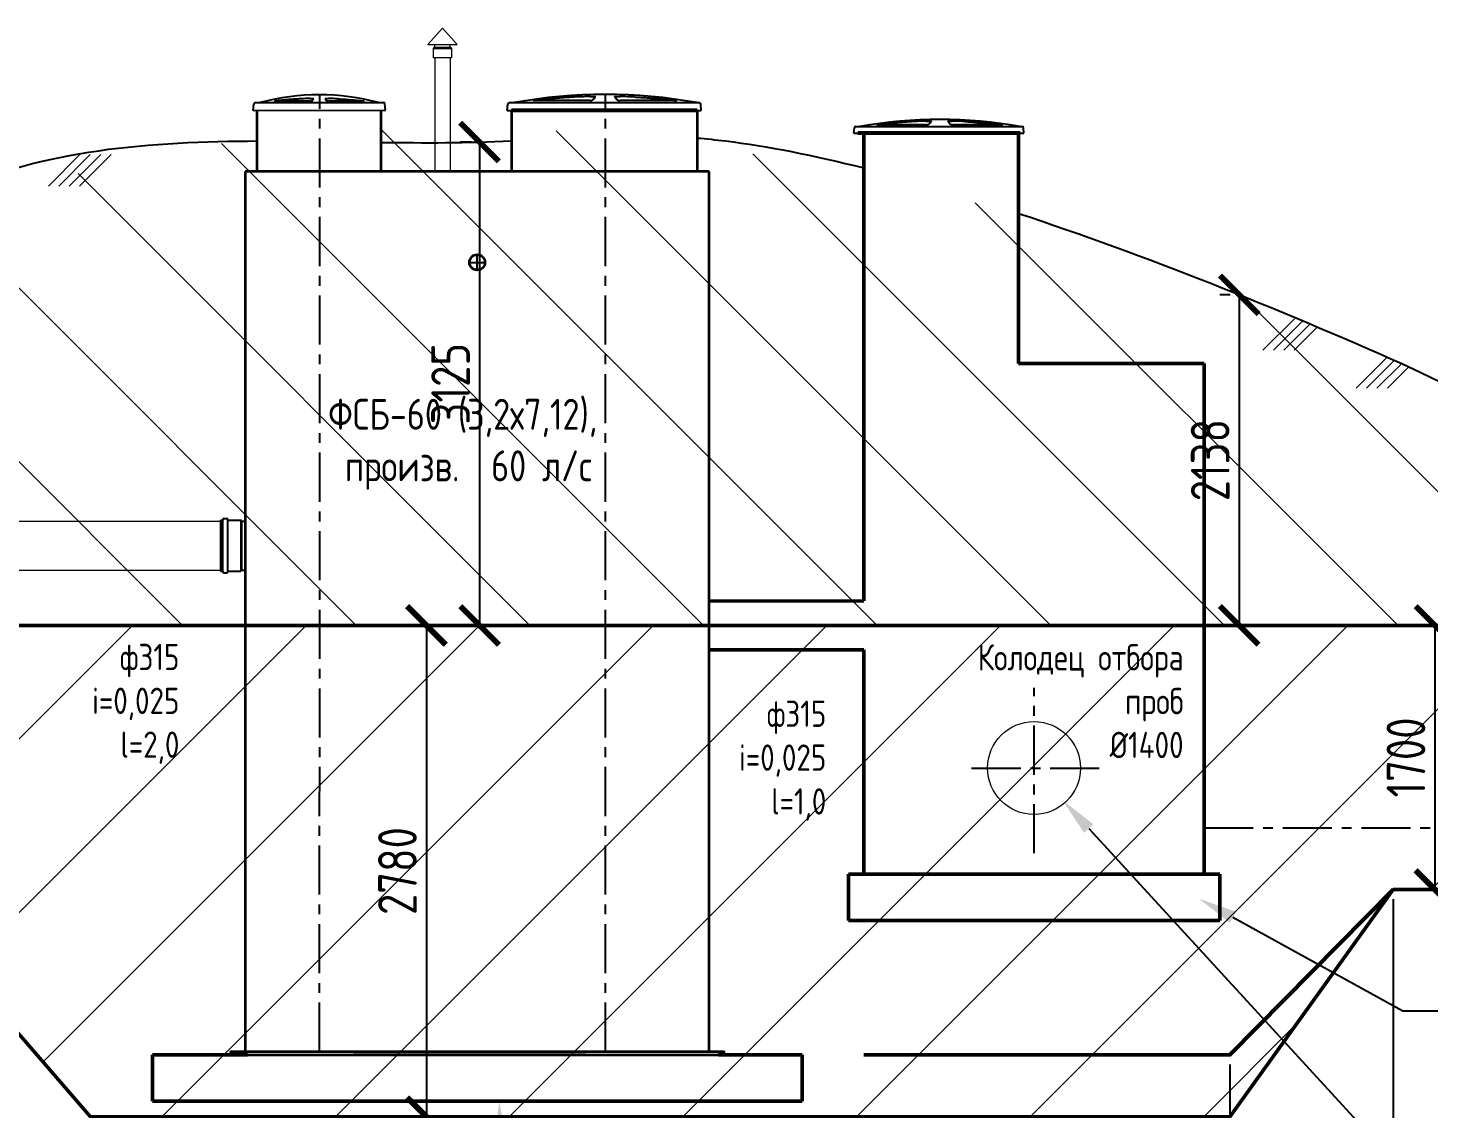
# Model space of a CAD drawing. Header units: millimetres. Extents: x 20530103 to 31271019, y 32092698 to 33532929.
# Drawn here: x 26168478 to 26177534, y 33021923 to 33028912 of the extents above; entities that cross this region are included whole.
import ezdxf
from ezdxf import colors
from ezdxf.entities.mleader import LeaderData, LeaderLine
from ezdxf.math import Vec2, Vec3

# ---------------------------------------------------------------- set-up
doc = ezdxf.new("R2010")
doc.units = ezdxf.units.MM
doc.linetypes.add('осевая', pattern=[50.8, 31.75, -6.35, 6.35, -6.35])
for name, color, linetype in [('Mitat', 1, 'Continuous'), ('Выноски', 7, 'Continuous'), ('Системный слой', 7, 'Continuous')]:
    doc.layers.add(name, color=color, linetype=linetype)
doc.layers.add('Труба профиль', color=7, linetype='Continuous', lineweight=50)
doc.styles.add('GOST 2.304', font='GOST.TTF')
doc.styles.get("Standard").update_dxf_attribs({"font": 'arial.ttf'})
doc.dimstyles.new('ISO-25', dxfattribs={"dimtxt": 2.5, "dimasz": 2.5, "dimexe": 1.25, "dimexo": 0.625, "dimtad": 1, "dimtxsty": 'Standard', "dimcen": 2.5, "dimadec": 0, "dimazin": 0, "dimtfac": 1, "dimtmove": 0, "dimatfit": 3, "dimfxl": 1, "dimarcsym": 0})

# ---------------------------------------------------------------- blocks, each defined once
blk = doc.blocks.new('_ArchTick')
at = {"color": 0, "linetype": 'ByBlock', "const_width": 0.15}
blk.add_lwpolyline([(-0.5, -0.5), (0.5, 0.5)], dxfattribs=at)
blk = doc.blocks.new('*D212')
at = {"color": 0, "lineweight": -2, "transparency": 16777216}
for p, q in [((26170990.8, 33025049.5), (26170928.3, 33025049.5)), ((26171053.3, 33025049.5), (26171053.3, 33021873)), ((26170990.8, 33021873), (26170928.3, 33021873))]:
    blk.add_line(p, q, dxfattribs=at)
at = {"color": 0, "lineweight": -2, "transparency": 16777216, "xscale": 250, "yscale": 250, "zscale": 250}
for p, rotation in [((26171053.3, 33025049.5), 90), ((26171053.3, 33021873), 270)]:
    blk.add_blockref('_ArchTick', p, dxfattribs=dict(at, rotation=rotation))
at = {"color": 0, "transparency": 16777216, "insert": (26170865.8, 33023461.3), "char_height": 250, "attachment_point": 5, "rotation": 90, "style": 'GOST 2.304'}
blk.add_mtext('2780', dxfattribs=at)
blk = doc.blocks.new('*D213')
at = {"color": 0, "lineweight": -2, "transparency": 16777216}
for p, q in [((26177510.2, 33025049.5), (26177447.7, 33025049.5)), ((26177572.7, 33025049.5), (26177572.7, 33023341.6)), ((26177510.2, 33023341.6), (26177447.7, 33023341.6))]:
    blk.add_line(p, q, dxfattribs=at)
at = {"color": 0, "lineweight": -2, "transparency": 16777216, "xscale": 250, "yscale": 250, "zscale": 250}
for p, rotation in [((26177572.7, 33025049.5), 90), ((26177572.7, 33023341.6), 270)]:
    blk.add_blockref('_ArchTick', p, dxfattribs=dict(at, rotation=rotation))
at = {"color": 0, "transparency": 16777216, "insert": (26177385.2, 33024195.6), "char_height": 250, "attachment_point": 5, "rotation": 90, "style": 'GOST 2.304'}
blk.add_mtext('1700', dxfattribs=at)
blk = doc.blocks.new('*D217')
at = {"color": 0, "lineweight": -2, "transparency": 16777216}
for p, q in [((26168331.8, 33022445), (26168331.8, 33018363)), ((26168881.8, 33021810.5), (26168881.8, 33018363)), ((26168331.8, 33018488), (26168881.8, 33018488))]:
    blk.add_line(p, q, dxfattribs=at)
at = {"color": 0, "lineweight": -2, "transparency": 16777216, "xscale": 250, "yscale": 250, "zscale": 250, "rotation": 180}
blk.add_blockref('_ArchTick', (26168331.8, 33018488), dxfattribs=at)
at = {"color": 0, "lineweight": -2, "transparency": 16777216, "xscale": 250, "yscale": 250, "zscale": 250}
blk.add_blockref('_ArchTick', (26168881.8, 33018488), dxfattribs=at)
at = {"color": 0, "transparency": 16777216, "insert": (26168606.8, 33018675.5), "char_height": 250, "attachment_point": 5, "style": 'GOST 2.304'}
blk.add_mtext('550', dxfattribs=at)
blk = doc.blocks.new('*D219')
at = {"color": 0, "lineweight": -2, "transparency": 16777216}
for p, q in [((26177302.7, 33023279.1), (26177302.7, 33018762.2)), ((26176247.2, 33022210.5), (26176247.2, 33018762.2)), ((26176247.2, 33018887.2), (26177302.7, 33018887.2))]:
    blk.add_line(p, q, dxfattribs=at)
at = {"color": 0, "lineweight": -2, "transparency": 16777216, "xscale": 250, "yscale": 250, "zscale": 250, "rotation": 180}
blk.add_blockref('_ArchTick', (26176247.2, 33018887.2), dxfattribs=at)
at = {"color": 0, "lineweight": -2, "transparency": 16777216, "xscale": 250, "yscale": 250, "zscale": 250}
blk.add_blockref('_ArchTick', (26177302.7, 33018887.2), dxfattribs=at)
at = {"color": 0, "transparency": 16777216, "insert": (26176775, 33019074.7), "char_height": 250, "attachment_point": 5, "style": 'GOST 2.304'}
blk.add_mtext('1056', dxfattribs=at)
blk = doc.blocks.new('*D244')
at = {"color": 0, "lineweight": -2, "transparency": 16777216}
for p, q in [((26171344.8, 33028174.6), (26171271.7, 33028174.6)), ((26171396.7, 33028174.6), (26171396.7, 33025049.5)), ((26171344.8, 33025049.5), (26171271.7, 33025049.5))]:
    blk.add_line(p, q, dxfattribs=at)
at = {"color": 0, "lineweight": -2, "transparency": 16777216, "xscale": 250, "yscale": 250, "zscale": 250}
for p, rotation in [((26171396.7, 33028174.6), 90), ((26171396.7, 33025049.5), 270)]:
    blk.add_blockref('_ArchTick', p, dxfattribs=dict(at, rotation=rotation))
at = {"color": 0, "transparency": 16777216, "insert": (26171209.2, 33026612.1), "char_height": 250, "attachment_point": 5, "rotation": 90, "style": 'GOST 2.304'}
blk.add_mtext('3125', dxfattribs=at)
blk = doc.blocks.new('*D245')
at = {"color": 0, "lineweight": -2, "transparency": 16777216}
for p, q in [((26176247.8, 33027187.1), (26176182.4, 33027187.1)), ((26176307.4, 33027187.1), (26176307.4, 33025049.5)), ((26176247.8, 33025049.5), (26176182.4, 33025049.5))]:
    blk.add_line(p, q, dxfattribs=at)
at = {"color": 0, "lineweight": -2, "transparency": 16777216, "xscale": 250, "yscale": 250, "zscale": 250}
for p, rotation in [((26176307.4, 33027187.1), 90), ((26176307.4, 33025049.5), 270)]:
    blk.add_blockref('_ArchTick', p, dxfattribs=dict(at, rotation=rotation))
at = {"color": 0, "transparency": 16777216, "insert": (26176119.9, 33026118.3), "char_height": 250, "attachment_point": 5, "rotation": 90, "style": 'GOST 2.304'}
blk.add_mtext('2138', dxfattribs=at)

msp = doc.modelspace()

# ---------------------------------------------------------------- hatches: boundary and pattern name
at = {"layer": 'Труба профиль', "lineweight": 9}
h = msp.add_hatch(dxfattribs=at)
h.set_pattern_fill('ANSI31', color=1, scale=250, angle=90)
h.set_pattern_definition([(135, (-60535.3, 21290.74), (-561.266008, -561.266008), [])])
edge = h.paths.add_edge_path()
edge.add_spline(control_points=[(26179752.5572, 33025307.9954), (26179752.5572, 33025307.9954), (26176345.244, 33027689.7545), (26170055.9833, 33028716.4982), (26167418.0139, 33027515.2035), (26167155.3326, 33027324.1403)], knot_values=[0, 0, 0, 0, 1010.236813984, 2020.473627967, 2984.688206104, 2984.688206104, 2984.688206104, 2984.688206104], degree=3, periodic=0)
edge.add_line((26167142.3967, 33027315.2303), (26152848.2648, 33027307.1792))
edge.add_line((26152848.2648, 33027307.1792), (26145085.1973, 33026958.0895))
edge.add_line((26145085.1973, 33026958.0895), (26144298.3665, 33026746.9256))
edge.add_line((26144298.3665, 33026746.9256), (26142896.8142, 33025049.5338))
edge.add_line((26142896.8142, 33025049.5338), (26180517.7754, 33025049.5338))
edge.add_line((26180517.7754, 33025049.5338), (26180517.7754, 33025307.9954))
edge.add_line((26180517.7754, 33025307.9954), (26179752.5572, 33025307.9954))
h = msp.add_hatch(dxfattribs=at)
h.set_pattern_fill('ANSI31', color=1, scale=250)
h.set_pattern_definition([(45, (-132126.2, 5417.06), (-561.266008, 561.266008), [])])
h.paths.add_polyline_path([(26180517.7754, 33023641.3543), (26180317.7754, 33023691.3543), (26180717.7754, 33023791.3543), (26180517.7754, 33023841.3543), (26180517.7754, 33025049.5338), (26141075.2067, 33025049.5338), (26141075.2068, 33023841.3543), (26141275.2068, 33023791.3543), (26140875.2068, 33023691.3543), (26141075.2068, 33023641.3543), (26141075.2068, 33022407.4895), (26142024.0537, 33022407.4895), (26142521.7826, 33020112.6816), (26146721.7826, 33020112.6816), (26147219.5115, 33022507.4895), (26168331.7528, 33022507.4895), (26168881.7549, 33021872.9899), (26176247.1956, 33021872.9899), (26177302.7409, 33023341.5781), (26180517.7754, 33023341.5781)])

# ---------------------------------------------------------------- linework, layer by layer
at = {"lineweight": 20}
for p, q in [((26171156.8409, 33028911.9272), (26171061.7498, 33028804.3505)), ((26171251.932, 33028804.3505), (26171156.8409, 33028911.9272)), ((26171061.7498, 33028804.3505), (26171106.8409, 33028804.3505)), ((26171061.7498, 33028804.3505), (26171251.932, 33028804.3505)), ((26171099.1409, 33028719.4519), (26171099.1409, 33028781.614)), ((26171106.8409, 33028786.0596), (26171106.8409, 33028804.3505)), ((26171206.8409, 33028786.0596), (26171206.8409, 33028804.3505)), ((26171206.8409, 33028804.3505), (26171251.932, 33028804.3505)), ((26171214.5409, 33028781.614), (26171214.5409, 33028719.4519)), ((26171214.5409, 33028719.4519), (26171099.1409, 33028719.4519)), ((26171106.8409, 33028719.4519), (26171106.7807, 33027984.2757)), ((26171206.8409, 33028719.4519), (26171206.8409, 33027984.2634)), ((26168609.0417, 33027889.8315), (26168812.5219, 33028093.3117)), ((26168676.3937, 33027889.8315), (26168879.8739, 33028093.3117)), ((26168743.7456, 33027889.8315), (26168947.2258, 33028093.3117)), ((26168811.0977, 33027889.8315), (26169014.5779, 33028093.3117)), ((26176460.6036, 33026828.3027), (26176664.0838, 33027031.7829)), ((26176527.9555, 33026828.3027), (26176718.8384, 33027019.1856)), ((26176595.3075, 33026828.3027), (26176766.2485, 33026999.2438)), ((26176662.6596, 33026828.3027), (26176813.5927, 33026979.2359)), ((26177063.0294, 33026583.0967), (26177266.5096, 33026786.5769)), ((26177130.3813, 33026583.0967), (26177310.7753, 33026763.4907)), ((26177197.7333, 33026583.0967), (26177357.377, 33026742.7404)), ((26177265.0854, 33026583.0967), (26177403.1278, 33026721.1391)), ((26168019.4988, 33025722.4895), (26169721.8841, 33025722.4895)), ((26168019.4988, 33025407.4895), (26169721.8841, 33025407.4895))]:
    msp.add_line(p, q, dxfattribs=at)
at = {"color": 7, "lineweight": 25}
for p, q in [((26171106.8409, 33028786.0596), (26171099.1409, 33028781.614)), ((26171206.8409, 33028786.0596), (26171214.5409, 33028781.614)), ((26169721.8841, 33025730.178), (26169721.8841, 33025399.778)), ((26169721.8841, 33025730.178), (26169736.8841, 33025730.178)), ((26169736.8841, 33025398.178), (26169736.8841, 33025731.778)), ((26169745.5841, 33025740.478), (26169760.8841, 33025740.478)), ((26169769.5841, 33025398.178), (26169769.5841, 33025731.778)), ((26169769.5841, 33025730.178), (26169853.8841, 33025730.178)), ((26169858.3297, 33025722.478), (26169853.8841, 33025730.178)), ((26169858.3297, 33025722.478), (26169880.8297, 33025722.478)), ((26169721.8841, 33025399.778), (26169736.8841, 33025399.778)), ((26169745.5841, 33025389.478), (26169760.8841, 33025389.478)), ((26169769.5841, 33025399.778), (26169853.8841, 33025399.778)), ((26169858.3297, 33025407.478), (26169853.8841, 33025399.778)), ((26169858.3297, 33025407.478), (26169879.95, 33025407.478))]:
    msp.add_line(p, q, dxfattribs=at)
at = {"color": 1, "linetype": 'осевая', "lineweight": 25, "ltscale": 10}
for p, q in [((26170362.5475, 33022292.9753), (26170363.7644, 33028479.8861)), ((26172210.341, 33022292.9766), (26172210.3578, 33028483.5488)), ((26171381.3624, 33027346.5494), (26171381.3624, 33027446.5494)), ((26171331.3624, 33027396.5494), (26171431.3624, 33027396.5494)), ((26172881.0198, 33025050.2056), (26175834.9383, 33025050.0749)), ((26174980.9269, 33023576.3196), (26174980.9269, 33024646.1361)), ((26174577.4597, 33024127.2414), (26175403.176, 33024127.2414)), ((26176080.9269, 33023741.5781), (26180517.7754, 33023741.5781))]:
    msp.add_line(p, q, dxfattribs=at)
at = {"lineweight": 35}
for p, q in [((26169959.8872, 33027983.5903), (26169959.8871, 33028379.4337)), ((26170760.8044, 33027984.1234), (26170760.8044, 33028379.4337)), ((26171602.6486, 33028379.5473), (26171602.6486, 33027984.2682)), ((26172802.6486, 33028379.5473), (26172802.6486, 33027984.2682)), ((26172881.2946, 33027984.1383), (26169880.5874, 33027983.5754)), ((26169880.5874, 33027983.5754), (26169881.7549, 33022292.9749)), ((26172880.7616, 33022292.9771), (26172881.2946, 33027984.1383)), ((26170580.6166, 33022292.9899), (26172080.6166, 33022292.9899))]:
    msp.add_line(p, q, dxfattribs=at)
at = {"lineweight": 53}
for p, q in [((26172802.6486, 33028379.5473), (26171602.6486, 33028379.5473)), ((26174890.8901, 33028231.3029), (26173840.8901, 33028231.3029))]:
    msp.add_line(p, q, dxfattribs=at)
at = {"lineweight": 35}
msp.add_lwpolyline([(26169785.878, 33022272.9899), (26172976.8467, 33022272.9899), (26172976.8467, 33022292.9771), (26169785.878, 33022292.9749)], close=True, dxfattribs=at)
msp.add_circle((26171381.3624, 33027396.5494), 50, dxfattribs=at)
at = {"lineweight": 20}
msp.add_circle((26174980.9269, 33024127.2414), 300, dxfattribs=at)
at = {"color": 7, "lineweight": 25}
for centre, start, end in [((26169745.5841, 33025731.778), 90, 180), ((26169760.8841, 33025731.778), 0, 90), ((26169745.5841, 33025398.178), 180, 270), ((26169760.8841, 33025398.178), 270, 0)]:
    msp.add_arc(centre, 8.7, start, end, dxfattribs=at)
at = {"color": 1}
for points, knots in [([(26167155.3326, 33027324.1403), (26167418.0139, 33027515.2035), (26168231.1336, 33028106.6322), (26169279.6942, 33028178.8667), (26169959.8871, 33028181.512), (26169959.8871, 33028181.512)], [0, 0, 0, 0, 964.214578137, 2984.688206102, 2984.688206104, 2984.688206104, 2984.688206104, 2984.688206104]), ([(26172802.6486, 33028200.7448), (26172862.1551, 33028195.8117), (26173184.9464, 33028163.0072), (26173557.2702, 33028088.746), (26173880.9269, 33028007.2461)], [5692.385616921, 5692.385616921, 5692.385616921, 5692.385616921, 5827.449738114, 6405.943943126, 6405.943943126, 6405.943943126, 6405.943943126]), ([(26177358.1477, 33026742.3964), (26178681.3977, 33026118.4038), (26179702.9914, 33025516.5132), (26179752.5572, 33025307.9954), (26179752.5572, 33025307.9954)], [8611.955252468, 8611.955252468, 8611.955252468, 8611.955252468, 10906.100436605, 10906.100436622, 10906.100436622, 10906.100436622, 10906.100436622])]:
    msp.add_open_spline(points, degree=3, knots=knots, dxfattribs=at)
for points in [[(26170760.8044, 33028172.7678), (26171039.2311, 33028169.0395), (26171317.9509, 33028168.2578), (26171602.6486, 33028181.9077)], [(26174880.9269, 33027713.2911), (26175690.2769, 33027446.3826), (26176558.1227, 33027099.4318), (26177358.1477, 33026742.3964)]]:
    msp.add_open_spline(points, degree=3, dxfattribs=at)
at = {"layer": 'Mitat', "color": 7, "lineweight": 25}
for p, q in [((26171099.1409, 33028781.614), (26171214.5409, 33028781.614)), ((26171106.8409, 33028786.0596), (26171206.8409, 33028786.0596)), ((26169853.8841, 33025730.178), (26169853.8841, 33025399.778)), ((26169858.3297, 33025722.478), (26169858.3297, 33025407.478))]:
    msp.add_line(p, q, dxfattribs=at)
at = {"layer": 'Системный слой', "color": 7, "lineweight": 25}
for p, q in [((26169933.43, 33028379.4026), (26169937.0058, 33028420.2741)), ((26169946.9678, 33028429.4026), (26170360.8044, 33028429.888)), ((26170300.3203, 33028439.2205), (26170073.245, 33028439.2205)), ((26170360.8044, 33028429.888), (26170774.6411, 33028429.888)), ((26170648.3649, 33028439.2205), (26170421.2896, 33028439.2205)), ((26170788.1789, 33028379.888), (26170784.6031, 33028420.7596)), ((26171575.2742, 33028379.5473), (26171578.85, 33028420.4189)), ((26171588.8119, 33028429.5473), (26172052.6486, 33028429.5473)), ((26172110.7219, 33028442.3167), (26171745.7795, 33028442.3167)), ((26172052.6486, 33028429.5473), (26172816.4853, 33028429.5473)), ((26172145.7997, 33028469.4351), (26172144.5509, 33028466.004)), ((26172271.3079, 33028466.004), (26172270.0591, 33028469.4351)), ((26172670.0793, 33028442.3167), (26172305.1369, 33028442.3167)), ((26172830.0231, 33028379.5473), (26172826.4473, 33028420.4189)), ((26169933.43, 33028379.4026), (26170360.8044, 33028379.888)), ((26170360.8044, 33028379.888), (26170788.1789, 33028379.4026)), ((26171575.2742, 33028379.5473), (26172052.6486, 33028379.5473)), ((26172052.6486, 33028379.5473), (26172830.0231, 33028379.5473)), ((26174316.1473, 33028309.9547), (26174315.0546, 33028306.9525)), ((26174425.967, 33028306.9525), (26174424.8743, 33028309.9547)), ((26173816.9375, 33028231.3029), (26173820.0663, 33028267.0655)), ((26173816.9375, 33028231.3029), (26174234.6401, 33028231.3029)), ((26173828.783, 33028275.0529), (26174234.6401, 33028275.0529)), ((26174285.4542, 33028286.2261), (26173966.1296, 33028286.2261)), ((26174234.6401, 33028275.0529), (26174902.9972, 33028275.0529)), ((26174234.6401, 33028231.3029), (26174914.8427, 33028231.3029)), ((26174774.892, 33028286.2261), (26174455.5673, 33028286.2261)), ((26174914.8427, 33028231.3029), (26174911.7139, 33028267.0655))]:
    msp.add_line(p, q, dxfattribs=at)
for centre, radius, start, end in [((26169946.9678, 33028419.4026), 10, 90, 174.9999999), ((26170361.3453, 33026992.1407), 1487.7474, 75.10356517, 104.89643483), ((26170300.2388, 33028461.8788), 22.6584, 270.20593513, 345.20884325), ((26170421.371, 33028461.8788), 22.6584, 194.79115675, 269.79406487), ((26170774.6411, 33028419.888), 10, 5.0000001, 90), ((26171588.8119, 33028419.5473), 10, 90, 174.9999999), ((26172210.3578, 33025167.6408), 3314.9617, 79.73536633, 100.26463367), ((26172110.7219, 33028478.3167), 36, 270, 340.00000001), ((26172305.1369, 33028478.3167), 36, 199.99999999, 270), ((26172816.4853, 33028419.5473), 10, 5.0000001, 90), ((26174372.6356, 33025420.8847), 2900.5915, 79.73536633, 100.26463367), ((26173828.783, 33028266.3029), 8.75, 90, 174.9999999), ((26174285.4542, 33028317.7261), 31.5, 270, 340.00000003), ((26174455.5673, 33028317.7261), 31.5, 199.99999997, 270), ((26174902.9972, 33028266.3029), 8.75, 5.0000001, 90)]:
    msp.add_arc(centre, radius, start, end, dxfattribs=at)
for centre, major_axis, start_param, end_param in [((26170360.8049, 33026334.0701), (-2259.0001, 0), -1.544362263, -1.518731112), ((26170360.8049, 33026334.0701), (-2259.0001, 0), -1.622861542, -1.597230391), ((26172207.9294, 33025059.0392), (-3630.5359, 0), -1.544362263, -1.518731112), ((26172207.9294, 33025059.0392), (-3630.5359, 0), -1.622861542, -1.597230391), ((26174370.5108, 33025325.8583), (-3176.7189, 0), -1.544362263, -1.518731112), ((26174370.5108, 33025325.8583), (-3176.7189, 0), -1.622861542, -1.597230391)]:
    msp.add_ellipse(centre, major_axis=major_axis, ratio=0.939692621, start_param=start_param, end_param=end_param, dxfattribs=at)
for points, knots in [([(26170243.2427, 33028453.9593), (26170234.4189, 33028453.5272), (26170219.0102, 33028452.6871), (26170201.4189, 33028451.556), (26170186.1985, 33028450.4923), (26170173.4171, 33028449.5282), (26170160.8413, 33028448.4934), (26170152.7769, 33028447.7975), (26170146.9674, 33028447.2812), (26170141.2915, 33028446.7623), (26170135.7943, 33028446.2461), (26170130.4793, 33028445.734), (26170125.4397, 33028445.2366), (26170120.6338, 33028444.7513), (26170116.1131, 33028444.2851), (26170111.8355, 33028443.8349), (26170107.8519, 33028443.4077), (26170104.0698, 33028442.9949), (26170100.5152, 33028442.6002), (26170097.1678, 33028442.2224), (26170094.1238, 33028441.8735), (26170091.3332, 33028441.5489), (26170088.8453, 33028441.2554), (26170086.612, 33028440.9885), (26170084.6822, 33028440.7549), (26170082.9601, 33028440.5439), (26170081.4487, 33028440.3565), (26170080.1082, 33028440.1883), (26170078.9923, 33028440.0466), (26170078.0509, 33028439.9256), (26170077.2901, 33028439.8267), (26170076.6624, 33028439.7441), (26170076.1728, 33028439.6789), (26170075.7653, 33028439.6241), (26170075.422, 33028439.5775), (26170075.118, 33028439.5357), (26170074.8621, 33028439.5001), (26170074.6425, 33028439.4692), (26170074.4593, 33028439.443), (26170074.2524, 33028439.4132), (26170074.0693, 33028439.3862), (26170073.9049, 33028439.3615), (26170073.7818, 33028439.3425), (26170073.6825, 33028439.3269), (26170073.6014, 33028439.3138), (26170073.5365, 33028439.3032), (26170073.4693, 33028439.2918), (26170073.4033, 33028439.2802), (26170073.3468, 33028439.2697), (26170073.2942, 33028439.2594), (26170073.2429, 33028439.2483), (26170073.2003, 33028439.2371), (26170073.1809, 33028439.2277), (26170073.1936, 33028439.2218), (26170073.2243, 33028439.2205), (26170073.245, 33028439.2205)], [0, 0, 0, 0, 8.490569597, 14.815700933, 16.914484719, 23.134057695, 27.122201016, 29.041995694, 30.919925401, 32.735662746, 34.531341505, 36.241434265, 37.886113514, 39.420046362, 40.908475093, 42.281405694, 43.58375298, 44.790497889, 45.971300354, 47.05587036, 48.069933331, 48.966850054, 49.818162945, 50.550026806, 51.208870038, 51.768774944, 52.302287244, 52.756970142, 53.158516064, 53.47745784, 53.766929302, 53.991593484, 54.179653715, 54.326331165, 54.466501519, 54.587812603, 54.697136199, 54.788021687, 54.87259205, 54.942983918, 55.075867317, 55.141920754, 55.20350917, 55.281904279, 55.320079333, 55.359591368, 55.413309431, 55.466159177, 55.517729041, 55.566129921, 55.630229632, 55.714907934, 55.808301331, 55.904815891, 56, 56, 56, 56]), ([(26170301.0973, 33028456.0942), (26170302.2263, 33028456.1223), (26170303.7391, 33028456.1571), (26170305.7965, 33028456.199), (26170306.9113, 33028456.2199), (26170308.1926, 33028456.2421), (26170309.0897, 33028456.2562), (26170310.1372, 33028456.2712), (26170310.983, 33028456.2822), (26170311.9597, 33028456.2934), (26170313.0431, 33028456.3038), (26170314.0629, 33028456.3113), (26170315.0121, 33028456.3158), (26170315.7631, 33028456.3178), (26170316.4521, 33028456.318), (26170317.1796, 33028456.3164), (26170317.8644, 33028456.3128), (26170318.4529, 33028456.3074), (26170318.9909, 33028456.3007), (26170319.5343, 33028456.2917), (26170320.1508, 33028456.2775), (26170320.6499, 33028456.2613), (26170321.0306, 33028456.2447), (26170321.2939, 33028456.2304), (26170321.5433, 33028456.2137), (26170321.7941, 33028456.1915), (26170322.0768, 33028456.1529), (26170322.1553, 33028456.1185), (26170322.1464, 33028456.0942)], [0, 0, 0, 0, 2.951327276, 3.942480367, 5.436172827, 5.934313446, 7.422775838, 7.914553493, 8.891010777, 9.852012125, 10.796872495, 12.188090515, 13.093521956, 13.97038052, 14.812532152, 15.618804417, 16.773919248, 17.632460423, 18.235017138, 19.317058324, 20.408103306, 21.758176858, 22.619837977, 23.354994625, 24.082632961, 25.14830178, 26.460010825, 29, 29, 29, 29]), ([(26170399.4634, 33028456.0942), (26170399.46, 33028456.1037), (26170399.4713, 33028456.122), (26170399.5434, 33028456.1479), (26170399.6707, 33028456.1723), (26170399.8562, 33028456.1952), (26170400.101, 33028456.2165), (26170400.405, 33028456.236), (26170400.7669, 33028456.2535), (26170401.1843, 33028456.2689), (26170401.6538, 33028456.2822), (26170402.171, 33028456.2934), (26170402.7315, 33028456.3024), (26170403.3322, 33028456.3093), (26170403.967, 33028456.3141), (26170404.6283, 33028456.317), (26170405.4093, 33028456.3183), (26170406.3139, 33028456.317), (26170407.2746, 33028456.3128), (26170408.0869, 33028456.3074), (26170408.8999, 33028456.3007), (26170409.9358, 33028456.2905), (26170410.9761, 33028456.2779), (26170412.1384, 33028456.2619), (26170413.1978, 33028456.2457), (26170414.2328, 33028456.2281), (26170415.2969, 33028456.2088), (26170416.4357, 33028456.1867), (26170417.8837, 33028456.1561), (26170419.2272, 33028456.1256), (26170420.0891, 33028456.1047), (26170420.5125, 33028456.0942)], [0, 0, 0, 0, 1.1000986, 2.173880345, 3.256636995, 4.350323164, 5.448342696, 6.54820794, 7.644669376, 8.733300406, 9.810770512, 10.871185793, 11.913790339, 12.939454065, 13.951489768, 14.933691886, 15.884651136, 17.234542805, 18.509152274, 19.456508053, 20.121398222, 21.315374702, 22.923383836, 23.465806087, 24.959821216, 26.174068454, 26.573939819, 28.125278616, 29.527835655, 30.787060774, 32, 32, 32, 32]), ([(26170478.3671, 33028453.9593), (26170487.0722, 33028453.533), (26170504.4602, 33028452.5862), (26170528.2817, 33028451.0265), (26170549.5061, 33028449.4316), (26170565.8851, 33028448.0678), (26170577.6965, 33028447.007), (26170585.1669, 33028446.3077), (26170590.5138, 33028445.7941), (26170595.5898, 33028445.2945), (26170600.4353, 33028444.8065), (26170604.9989, 33028444.3369), (26170609.3213, 33028443.883), (26170613.3512, 33028443.4517), (26170617.1803, 33028443.0345), (26170620.7813, 33028442.6353), (26170624.1734, 33028442.253), (26170627.2595, 33028441.8997), (26170630.0896, 33028441.5708), (26170632.6132, 33028441.2734), (26170634.8788, 33028441.0028), (26170636.836, 33028440.766), (26170638.582, 33028440.5523), (26170640.1133, 33028440.3625), (26170641.4703, 33028440.1923), (26170642.5981, 33028440.0491), (26170643.5481, 33028439.927), (26170644.3145, 33028439.8274), (26170644.9456, 33028439.7443), (26170645.4366, 33028439.679), (26170645.8445, 33028439.6241), (26170646.1879, 33028439.5775), (26170646.4919, 33028439.5357), (26170646.7478, 33028439.5001), (26170646.9673, 33028439.4692), (26170647.1506, 33028439.443), (26170647.3575, 33028439.4132), (26170647.5405, 33028439.3862), (26170647.705, 33028439.3615), (26170647.8281, 33028439.3425), (26170647.9273, 33028439.3269), (26170648.0085, 33028439.3138), (26170648.0733, 33028439.3032), (26170648.1405, 33028439.2918), (26170648.2065, 33028439.2802), (26170648.2631, 33028439.2697), (26170648.3156, 33028439.2594), (26170648.3669, 33028439.2483), (26170648.4095, 33028439.2371), (26170648.429, 33028439.2277), (26170648.4162, 33028439.2218), (26170648.3855, 33028439.2205), (26170648.3649, 33028439.2205)], [0, 0, 0, 0, 7.927186421, 15.823074498, 21.678007793, 27.26734092, 30.775327707, 32.482930664, 34.111200546, 35.678602726, 37.142706739, 38.564199147, 39.877202513, 41.123772365, 42.280108725, 43.411763879, 44.451646154, 45.424241949, 46.284915046, 47.101989427, 47.804450887, 48.436736004, 48.973773198, 49.485261725, 49.920608522, 50.304671477, 50.609046658, 50.885036295, 51.09868006, 51.277169692, 51.415989147, 51.548651034, 51.66346448, 51.766932548, 51.852949817, 51.932989873, 51.999610617, 52.12537467, 52.187889291, 52.246178188, 52.320373547, 52.356503549, 52.393898917, 52.444739284, 52.494757822, 52.543565021, 52.589372981, 52.650038761, 52.730180716, 52.818570901, 52.909915041, 53, 53, 53, 53]), ([(26172018.9902, 33028466.004), (26172004.809, 33028465.3096), (26171980.045, 33028463.9593), (26171951.7734, 33028462.1416), (26171927.3119, 33028460.432), (26171906.7704, 33028458.8826), (26171886.5593, 33028457.2195), (26171873.5987, 33028456.1011), (26171864.262, 33028455.2713), (26171855.1399, 33028454.4374), (26171846.3052, 33028453.6078), (26171837.7632, 33028452.7848), (26171829.6638, 33028451.9853), (26171821.9402, 33028451.2055), (26171814.6747, 33028450.4561), (26171807.8, 33028449.7326), (26171801.3977, 33028449.0461), (26171795.3193, 33028448.3826), (26171789.6066, 33028447.7484), (26171784.2269, 33028447.1412), (26171779.3348, 33028446.5804), (26171774.8498, 33028446.0587), (26171770.8515, 33028445.5871), (26171767.2621, 33028445.158), (26171764.1608, 33028444.7826), (26171761.3931, 33028444.4436), (26171758.9641, 33028444.1424), (26171756.8096, 33028443.8721), (26171755.0162, 33028443.6443), (26171753.5033, 33028443.4499), (26171752.2805, 33028443.2908), (26171751.2718, 33028443.1581), (26171750.4849, 33028443.0534), (26171749.8301, 33028442.9654), (26171749.2782, 33028442.8904), (26171748.7897, 33028442.8232), (26171748.3784, 33028442.766), (26171748.0256, 33028442.7163), (26171747.731, 33028442.6743), (26171747.3985, 33028442.6263), (26171747.1043, 33028442.583), (26171746.84, 33028442.5432), (26171746.6422, 33028442.5128), (26171746.4827, 33028442.4877), (26171746.3523, 33028442.4667), (26171746.248, 33028442.4495), (26171746.14, 33028442.4312), (26171746.0339, 33028442.4126), (26171745.9431, 33028442.3958), (26171745.8586, 33028442.3792), (26171745.7762, 33028442.3614), (26171745.7077, 33028442.3433), (26171745.6765, 33028442.3283), (26171745.697, 33028442.3188), (26171745.7463, 33028442.3167), (26171745.7795, 33028442.3167)], [0, 0, 0, 0, 8.490569597, 14.815700933, 16.914484719, 23.134057695, 27.122201016, 29.041995694, 30.919925401, 32.735662746, 34.531341505, 36.241434265, 37.886113514, 39.420046362, 40.908475093, 42.281405694, 43.58375298, 44.790497889, 45.971300354, 47.05587036, 48.069933331, 48.966850054, 49.818162945, 50.550026806, 51.208870038, 51.768774944, 52.302287244, 52.756970142, 53.158516064, 53.47745784, 53.766929302, 53.991593484, 54.179653715, 54.326331165, 54.466501519, 54.587812603, 54.697136199, 54.788021687, 54.87259205, 54.942983918, 55.075867317, 55.141920754, 55.20350917, 55.281904279, 55.320079333, 55.359591368, 55.413309431, 55.466159177, 55.517729041, 55.566129921, 55.630229632, 55.714907934, 55.808301331, 55.904815891, 56, 56, 56, 56]), ([(26172111.9708, 33028469.4351), (26172113.7851, 33028469.4802), (26172116.2164, 33028469.5361), (26172119.523, 33028469.6036), (26172121.3147, 33028469.6371), (26172123.3738, 33028469.6727), (26172124.8157, 33028469.6955), (26172126.4992, 33028469.7196), (26172127.8584, 33028469.7373), (26172129.4282, 33028469.7552), (26172131.1692, 33028469.772), (26172132.8083, 33028469.784), (26172134.3338, 33028469.7913), (26172135.5407, 33028469.7944), (26172136.6481, 33028469.7948), (26172137.8172, 33028469.7923), (26172138.9179, 33028469.7864), (26172139.8637, 33028469.7777), (26172140.7283, 33028469.767), (26172141.6017, 33028469.7525), (26172142.5923, 33028469.7297), (26172143.3946, 33028469.7037), (26172144.0064, 33028469.677), (26172144.4296, 33028469.654), (26172144.8304, 33028469.6271), (26172145.2335, 33028469.5914), (26172145.6878, 33028469.5294), (26172145.8139, 33028469.4742), (26172145.7997, 33028469.4351)], [0, 0, 0, 0, 2.951327276, 3.942480367, 5.436172827, 5.934313446, 7.422775838, 7.914553493, 8.891010777, 9.852012125, 10.796872495, 12.188090515, 13.093521956, 13.97038052, 14.812532152, 15.618804417, 16.773919248, 17.632460423, 18.235017138, 19.317058324, 20.408103306, 21.758176858, 22.619837977, 23.354994625, 24.082632961, 25.14830178, 26.460010825, 29, 29, 29, 29]), ([(26172270.0591, 33028469.4351), (26172270.0536, 33028469.4504), (26172270.0718, 33028469.4797), (26172270.1876, 33028469.5214), (26172270.3923, 33028469.5606), (26172270.6904, 33028469.5974), (26172271.0839, 33028469.6316), (26172271.5724, 33028469.6629), (26172272.154, 33028469.6911), (26172272.8249, 33028469.7159), (26172273.5794, 33028469.7373), (26172274.4107, 33028469.7552), (26172275.3114, 33028469.7697), (26172276.2768, 33028469.7807), (26172277.2971, 33028469.7886), (26172278.3599, 33028469.7932), (26172279.615, 33028469.7952), (26172281.0688, 33028469.7932), (26172282.6128, 33028469.7864), (26172283.9183, 33028469.7777), (26172285.2249, 33028469.767), (26172286.8897, 33028469.7506), (26172288.5616, 33028469.7303), (26172290.4297, 33028469.7046), (26172292.1322, 33028469.6787), (26172293.7956, 33028469.6503), (26172295.5058, 33028469.6193), (26172297.336, 33028469.5838), (26172299.6632, 33028469.5346), (26172301.8224, 33028469.4855), (26172303.2075, 33028469.452), (26172303.888, 33028469.4351)], [0, 0, 0, 0, 1.1000986, 2.173880345, 3.256636995, 4.350323164, 5.448342696, 6.54820794, 7.644669376, 8.733300406, 9.810770512, 10.871185793, 11.913790339, 12.939454065, 13.951489768, 14.933691886, 15.884651136, 17.234542805, 18.509152274, 19.456508053, 20.121398222, 21.315374702, 22.923383836, 23.465806087, 24.959821216, 26.174068454, 26.573939819, 28.125278616, 29.527835655, 30.787060774, 32, 32, 32, 32]), ([(26172396.8686, 33028466.004), (26172410.8589, 33028465.3189), (26172438.804, 33028463.7973), (26172477.0885, 33028461.2906), (26172511.1992, 33028458.7274), (26172537.5225, 33028456.5355), (26172556.5052, 33028454.8307), (26172568.5112, 33028453.7068), (26172577.1043, 33028452.8814), (26172585.2622, 33028452.0784), (26172593.0497, 33028451.2941), (26172600.384, 33028450.5394), (26172607.3306, 33028449.81), (26172613.8074, 33028449.1168), (26172619.9612, 33028448.4463), (26172625.7485, 33028447.8048), (26172631.2002, 33028447.1903), (26172636.1599, 33028446.6225), (26172640.7083, 33028446.094), (26172644.7642, 33028445.616), (26172648.4053, 33028445.1811), (26172651.5507, 33028444.8006), (26172654.3568, 33028444.457), (26172656.8178, 33028444.152), (26172658.9987, 33028443.8785), (26172660.8113, 33028443.6483), (26172662.3381, 33028443.4521), (26172663.5697, 33028443.292), (26172664.584, 33028443.1585), (26172665.3732, 33028443.0535), (26172666.0287, 33028442.9654), (26172666.5806, 33028442.8904), (26172667.0691, 33028442.8232), (26172667.4804, 33028442.766), (26172667.8332, 33028442.7163), (26172668.1278, 33028442.6743), (26172668.4603, 33028442.6263), (26172668.7545, 33028442.583), (26172669.0188, 33028442.5432), (26172669.2166, 33028442.5128), (26172669.3761, 33028442.4877), (26172669.5065, 33028442.4667), (26172669.6107, 33028442.4495), (26172669.7188, 33028442.4312), (26172669.8249, 33028442.4126), (26172669.9157, 33028442.3958), (26172670.0002, 33028442.3792), (26172670.0826, 33028442.3614), (26172670.1511, 33028442.3433), (26172670.1823, 33028442.3283), (26172670.1618, 33028442.3188), (26172670.1125, 33028442.3167), (26172670.0793, 33028442.3167)], [0, 0, 0, 0, 7.927186421, 15.823074498, 21.678007793, 27.26734092, 30.775327707, 32.482930664, 34.111200546, 35.678602726, 37.142706739, 38.564199147, 39.877202513, 41.123772365, 42.280108725, 43.411763879, 44.451646154, 45.424241949, 46.284915046, 47.101989427, 47.804450887, 48.436736004, 48.973773198, 49.485261725, 49.920608522, 50.304671477, 50.609046658, 50.885036295, 51.09868006, 51.277169692, 51.415989147, 51.548651034, 51.66346448, 51.766932548, 51.852949817, 51.932989873, 51.999610617, 52.12537467, 52.187889291, 52.246178188, 52.320373547, 52.356503549, 52.393898917, 52.444739284, 52.494757822, 52.543565021, 52.589372981, 52.650038761, 52.730180716, 52.818570901, 52.909915041, 53, 53, 53, 53]), ([(26174286.547, 33028309.9547), (26174288.1345, 33028309.9942), (26174290.2619, 33028310.0431), (26174293.1552, 33028310.1021), (26174294.7229, 33028310.1315), (26174296.5247, 33028310.1626), (26174297.7863, 33028310.1826), (26174299.2593, 33028310.2036), (26174300.4487, 33028310.2191), (26174301.8222, 33028310.2348), (26174303.3456, 33028310.2495), (26174304.7799, 33028310.26), (26174306.1146, 33028310.2663), (26174307.1707, 33028310.2691), (26174308.1397, 33028310.2694), (26174309.1626, 33028310.2672), (26174310.1257, 33028310.262), (26174310.9533, 33028310.2544), (26174311.7098, 33028310.2451), (26174312.474, 33028310.2324), (26174313.3408, 33028310.2124), (26174314.0428, 33028310.1897), (26174314.5782, 33028310.1664), (26174314.9484, 33028310.1462), (26174315.2992, 33028310.1227), (26174315.6519, 33028310.0915), (26174316.0494, 33028310.0372), (26174316.1597, 33028309.9889), (26174316.1473, 33028309.9547)], [0, 0, 0, 0, 2.951327276, 3.942480367, 5.436172827, 5.934313446, 7.422775838, 7.914553493, 8.891010777, 9.852012125, 10.796872495, 12.188090515, 13.093521956, 13.97038052, 14.812532152, 15.618804417, 16.773919248, 17.632460423, 18.235017138, 19.317058324, 20.408103306, 21.758176858, 22.619837977, 23.354994625, 24.082632961, 25.14830178, 26.460010825, 29, 29, 29, 29]), ([(26174424.8743, 33028309.9547), (26174424.8694, 33028309.968), (26174424.8854, 33028309.9937), (26174424.9867, 33028310.0302), (26174425.1658, 33028310.0645), (26174425.4266, 33028310.0967), (26174425.7709, 33028310.1267), (26174426.1984, 33028310.1541), (26174426.7073, 33028310.1787), (26174427.2943, 33028310.2004), (26174427.9545, 33028310.2191), (26174428.6819, 33028310.2348), (26174429.4701, 33028310.2474), (26174430.3148, 33028310.2571), (26174431.2075, 33028310.264), (26174432.1375, 33028310.268), (26174433.2357, 33028310.2698), (26174434.5078, 33028310.268), (26174435.8588, 33028310.262), (26174437.001, 33028310.2544), (26174438.1444, 33028310.2451), (26174439.601, 33028310.2308), (26174441.064, 33028310.213), (26174442.6985, 33028310.1905), (26174444.1882, 33028310.1678), (26174445.6437, 33028310.1429), (26174447.1402, 33028310.1158), (26174448.7415, 33028310.0848), (26174450.7778, 33028310.0417), (26174452.6671, 33028309.9988), (26174453.8791, 33028309.9695), (26174454.4746, 33028309.9547)], [0, 0, 0, 0, 1.1000986, 2.173880345, 3.256636995, 4.350323164, 5.448342696, 6.54820794, 7.644669376, 8.733300406, 9.810770512, 10.871185793, 11.913790339, 12.939454065, 13.951489768, 14.933691886, 15.884651136, 17.234542805, 18.509152274, 19.456508053, 20.121398222, 21.315374702, 22.923383836, 23.465806087, 24.959821216, 26.174068454, 26.573939819, 28.125278616, 29.527835655, 30.787060774, 32, 32, 32, 32]), ([(26174205.1889, 33028306.9525), (26174192.7805, 33028306.3448), (26174171.112, 33028305.1634), (26174146.3742, 33028303.5729), (26174124.9705, 33028302.077), (26174106.9967, 33028300.7213), (26174089.3119, 33028299.266), (26174077.9714, 33028298.2875), (26174069.8018, 33028297.5614), (26174061.82, 33028296.8317), (26174054.0896, 33028296.1058), (26174046.6153, 33028295.3857), (26174039.5284, 33028294.6861), (26174032.7702, 33028294.0038), (26174026.4129, 33028293.3481), (26174020.3975, 33028292.715), (26174014.7955, 33028292.1143), (26174009.477, 33028291.5338), (26174004.4783, 33028290.9788), (26173999.7711, 33028290.4475), (26173995.4905, 33028289.9568), (26173991.5662, 33028289.5004), (26173988.0676, 33028289.0877), (26173984.9269, 33028288.7123), (26173982.2132, 33028288.3838), (26173979.7915, 33028288.0871), (26173977.6662, 33028287.8236), (26173975.781, 33028287.587), (26173974.2118, 33028287.3877), (26173972.888, 33028287.2176), (26173971.818, 33028287.0785), (26173970.9354, 33028286.9623), (26173970.2468, 33028286.8707), (26173969.6739, 33028286.7937), (26173969.191, 33028286.728), (26173968.7635, 33028286.6693), (26173968.4036, 33028286.6192), (26173968.0949, 33028286.5757), (26173967.8372, 33028286.539), (26173967.5462, 33028286.497), (26173967.2889, 33028286.4591), (26173967.0576, 33028286.4243), (26173966.8845, 33028286.3977), (26173966.7449, 33028286.3757), (26173966.6308, 33028286.3573), (26173966.5396, 33028286.3423), (26173966.4451, 33028286.3263), (26173966.3523, 33028286.31), (26173966.2727, 33028286.2953), (26173966.1989, 33028286.2808), (26173966.1267, 33028286.2652), (26173966.0668, 33028286.2494), (26173966.0395, 33028286.2362), (26173966.0574, 33028286.2279), (26173966.1005, 33028286.2261), (26173966.1296, 33028286.2261)], [0, 0, 0, 0, 8.490569597, 14.815700933, 16.914484719, 23.134057695, 27.122201016, 29.041995694, 30.919925401, 32.735662746, 34.531341505, 36.241434265, 37.886113514, 39.420046362, 40.908475093, 42.281405694, 43.58375298, 44.790497889, 45.971300354, 47.05587036, 48.069933331, 48.966850054, 49.818162945, 50.550026806, 51.208870038, 51.768774944, 52.302287244, 52.756970142, 53.158516064, 53.47745784, 53.766929302, 53.991593484, 54.179653715, 54.326331165, 54.466501519, 54.587812603, 54.697136199, 54.788021687, 54.87259205, 54.942983918, 55.075867317, 55.141920754, 55.20350917, 55.281904279, 55.320079333, 55.359591368, 55.413309431, 55.466159177, 55.517729041, 55.566129921, 55.630229632, 55.714907934, 55.808301331, 55.904815891, 56, 56, 56, 56]), ([(26174535.8326, 33028306.9525), (26174548.0741, 33028306.353), (26174572.5261, 33028305.0216), (26174606.025, 33028302.8283), (26174635.8718, 33028300.5855), (26174658.9048, 33028298.6676), (26174675.5146, 33028297.1758), (26174686.0199, 33028296.1924), (26174693.5388, 33028295.4702), (26174700.677, 33028294.7675), (26174707.4911, 33028294.0813), (26174713.9086, 33028293.421), (26174719.9869, 33028292.7827), (26174725.654, 33028292.1762), (26174731.0386, 33028291.5895), (26174736.1025, 33028291.0281), (26174740.8727, 33028290.4905), (26174745.2125, 33028289.9936), (26174749.1923, 33028289.5312), (26174752.7412, 33028289.113), (26174755.9272, 33028288.7324), (26174758.6795, 33028288.3995), (26174761.1348, 33028288.0988), (26174763.2881, 33028287.832), (26174765.1964, 33028287.5926), (26174766.7824, 33028287.3912), (26174768.1184, 33028287.2196), (26174769.1961, 33028287.0794), (26174770.0836, 33028286.9627), (26174770.7741, 33028286.8708), (26174771.3477, 33028286.7937), (26174771.8305, 33028286.728), (26174772.2581, 33028286.6693), (26174772.6179, 33028286.6192), (26174772.9266, 33028286.5757), (26174773.1843, 33028286.539), (26174773.4753, 33028286.497), (26174773.7327, 33028286.4591), (26174773.964, 33028286.4243), (26174774.1371, 33028286.3977), (26174774.2767, 33028286.3757), (26174774.3907, 33028286.3573), (26174774.482, 33028286.3423), (26174774.5765, 33028286.3263), (26174774.6693, 33028286.31), (26174774.7488, 33028286.2953), (26174774.8227, 33028286.2808), (26174774.8949, 33028286.2652), (26174774.9548, 33028286.2494), (26174774.9821, 33028286.2362), (26174774.9641, 33028286.2279), (26174774.921, 33028286.2261), (26174774.892, 33028286.2261)], [0, 0, 0, 0, 7.927186421, 15.823074498, 21.678007793, 27.26734092, 30.775327707, 32.482930664, 34.111200546, 35.678602726, 37.142706739, 38.564199147, 39.877202513, 41.123772365, 42.280108725, 43.411763879, 44.451646154, 45.424241949, 46.284915046, 47.101989427, 47.804450887, 48.436736004, 48.973773198, 49.485261725, 49.920608522, 50.304671477, 50.609046658, 50.885036295, 51.09868006, 51.277169692, 51.415989147, 51.548651034, 51.66346448, 51.766932548, 51.852949817, 51.932989873, 51.999610617, 52.12537467, 52.187889291, 52.246178188, 52.320373547, 52.356503549, 52.393898917, 52.444739284, 52.494757822, 52.543565021, 52.589372981, 52.650038761, 52.730180716, 52.818570901, 52.909915041, 53, 53, 53, 53])]:
    msp.add_open_spline(points, degree=3, knots=knots, dxfattribs=at)
at = {"layer": 'Труба профиль'}
for p, q in [((26173880.9269, 33026742.3964), (26173880.9269, 33028231.3029)), ((26174880.9269, 33026742.3964), (26174880.9269, 33028231.3029)), ((26173880.9269, 33026742.3964), (26173880.9269, 33025207.6294)), ((26176080.9269, 33026742.3964), (26174880.9269, 33026742.3964)), ((26176080.9269, 33023441.5781), (26176080.9269, 33026742.3964)), ((26173880.9269, 33025207.6294), (26172881.0345, 33025206.8605)), ((26173880.9269, 33024892.5864), (26172881.0051, 33024892.5864)), ((26173880.9269, 33024892.5864), (26173880.9269, 33023441.5781)), ((26173780.9269, 33023441.5781), (26173780.9269, 33023141.5781)), ((26173780.9269, 33023441.5781), (26173880.9269, 33023441.5781)), ((26173880.9269, 33023441.5781), (26176080.9269, 33023441.5781)), ((26176080.9269, 33023441.5781), (26176180.9269, 33023441.5781)), ((26176180.9269, 33023441.5781), (26176180.9269, 33023141.5781)), ((26176180.9269, 33023141.5781), (26173780.9269, 33023141.5781)), ((26169281.3624, 33021972.9899), (26169281.3624, 33022272.9899)), ((26169281.3624, 33022272.9899), (26169896.0928, 33022272.9899)), ((26173481.3624, 33022272.9899), (26172940.2376, 33022272.9899)), ((26173481.3624, 33021972.9899), (26173481.3624, 33022272.9899)), ((26173481.3624, 33021972.9899), (26169281.3624, 33021972.9899))]:
    msp.add_line(p, q, dxfattribs=at)
at = {"layer": 'Труба профиль', "color": 1}
msp.add_line((26141075.2067, 33025049.5338), (26180517.7754, 33025049.5338), dxfattribs=at)
for points in [[(26141075.2068, 33022407.4895), (26142024.0537, 33022407.4895), (26142521.7826, 33020112.6816), (26146721.7826, 33020112.6816), (26147219.5115, 33022507.4895), (26168331.7528, 33022507.4895), (26168881.7549, 33021872.9899), (26176247.1956, 33021872.9899), (26177302.7409, 33023341.5781), (26180517.7754, 33023341.5781)], [(26173880.4866, 33022272.9899), (26176247.1956, 33022272.9899), (26177302.7409, 33023341.5781)]]:
    msp.add_lwpolyline(points, dxfattribs=at)

# ---------------------------------------------------------------- texts
at = {"lineweight": 20, "style": 'GOST 2.304'}
for s, insert, char_height, width, attachment_point in [('\\pi264.78;ФСБ-60 (3,2х7,12), \\P\\pi372.06;произв.  60 л/с', (26170152.9648, 33026514.5037), 200, 2330.966134, 1), ('ф315\\Pi=0,025\\Pl=2,0', (26169456.2134, 33024930.2519), 170, 1188.886255, 3), ('Колодец отбора проб\\P%%C1400', (26175947.7618, 33024928.3191), 170, 1585.180995, 3), ('ф315\\Pi=0,025\\Pl=1,0', (26173638.0391, 33024563.2777), 170, 1585.180995, 3)]:
    msp.add_mtext(s, dxfattribs=dict(at, insert=insert, char_height=char_height, width=width, attachment_point=attachment_point))

# ---------------------------------------------------------------- dimensions: what is measured, and where the dimension line sits
at = {"color": 1}
for base, p1, p2, picture, middle in [((26171396.7465, 33025049.5338), (26171407.2722, 33028174.6448), (26171407.2722, 33025049.5338), '*D244', (26171209.2465, 33026612.0893)), ((26176307.4109, 33025049.5338), (26176310.3238, 33027187.0786), (26176310.3238, 33025049.5338), '*D245', (26176119.9109, 33026118.3062))]:
    dim = msp.add_linear_dim(base=base, p1=p1, p2=p2, angle=90, dimstyle='ISO-25', override={"dimscale": 100, "dimdec": 0, "dimtxsty": 'GOST 2.304', "dimblk1": 'ArchTick', "dimblk2": 'ArchTick', "dimsah": 1}, dxfattribs=at)
    dim.commit()
    dim.dimension.update_dxf_attribs({"geometry": picture, "text_midpoint": middle})
for base, p1, p2, text, picture, middle in [((26171053.3217, 33021872.9899), (26171053.3217, 33025049.5338), (26171053.3217, 33021872.9899), '2780', '*D212', (26170865.8217, 33023461.2618)), ((26177572.6603, 33023341.5781), (26177572.6603, 33025049.5338), (26177572.6603, 33023341.5781), '1700', '*D213', (26177385.1603, 33024195.556))]:
    dim = msp.add_linear_dim(base=base, p1=p1, p2=p2, angle=90, text=text, dimstyle='ISO-25', override={"dimscale": 100, "dimdec": 0, "dimtxsty": 'GOST 2.304', "dimblk1": 'ArchTick', "dimblk2": 'ArchTick', "dimsah": 1}, dxfattribs=at)
    dim.commit()
    dim.dimension.update_dxf_attribs({"geometry": picture, "text_midpoint": middle})
for base, p1, p2, picture, middle in [((26177302.7409, 33018887.193), (26176247.1956, 33022272.9899), (26177302.7409, 33023341.5781), '*D219', (26176774.9683, 33019074.693)), ((26168881.7549, 33018488.0263), (26168331.7528, 33022507.4895), (26168881.7549, 33021872.9899), '*D217', (26168606.7539, 33018675.5263))]:
    dim = msp.add_linear_dim(base=base, p1=p1, p2=p2, dimstyle='ISO-25', override={"dimscale": 100, "dimdec": 0, "dimtxsty": 'GOST 2.304', "dimblk1": 'ArchTick', "dimblk2": 'ArchTick', "dimsah": 1}, dxfattribs=at)
    dim.commit()
    dim.dimension.update_dxf_attribs({"geometry": picture, "text_midpoint": middle})

# ---------------------------------------------------------------- leaders
at = {"layer": 'Выноски', "color": 0, "lineweight": -2}
ml = msp.add_multileader_mtext('Standard', dxfattribs=at)
ml.set_content('{\\C0;%%C600, i=0.04, L=20 м\\PСброс условно чистых вод\\Pв р.Бельбек}', color=5, style='GOST 2.304')
ml.set_leader_properties(lineweight=-3)
ml.build(insert=Vec2(0, 0))
ml.multileader.update_dxf_attribs({"text_left_attachment_type": 6, "text_right_attachment_type": 6, "dogleg_length": 1, "arrow_head_size": 250, "scale": 100})
ctx = ml.context
ctx.base_point, ctx.scale, ctx.char_height, ctx.arrow_head_size, ctx.landing_gap_size, ctx.plane_origin = Vec3(26177766.2908, 33021108.3017), 100, 250, 250, 180, Vec3(26130636.628, 33002025.5047)
ctx.left_attachment, ctx.right_attachment, ctx.text_align_type = 6, 6, 1
notes = []
notes.append((ctx, [(0, (1, 1, 0), (26177746.3213, 33021108.3017), (1, 0), 19.9696, [(1, [(26175165.1428, 33023920.2521)], 0, [])])]))
ctx.mtext.insert, ctx.mtext.alignment, ctx.mtext.flow_direction = Vec3(26179624.8623, 33021429.5517), 2, 5
ml = msp.add_multileader_mtext('Standard', dxfattribs=at)
ml.set_content('{\\C0;Фм-4\\P4000х4000х300(h)}', color=5, style='GOST 2.304')
ml.set_leader_properties(lineweight=-3)
ml.build(insert=Vec2(0, 0))
ml.multileader.update_dxf_attribs({"text_left_attachment_type": 6, "text_right_attachment_type": 6, "dogleg_length": 1, "arrow_head_size": 250, "scale": 100})
ctx = ml.context
ctx.base_point, ctx.scale, ctx.char_height, ctx.arrow_head_size, ctx.landing_gap_size, ctx.plane_origin = Vec3(26177383.8147, 33022556.6143), 100, 250, 250, 180, Vec3(26137752.5755, 33004043.2874)
ctx.left_attachment, ctx.right_attachment, ctx.text_align_type = 6, 6, 1
notes.append((ctx, [(0, (1, 1, 0), (26177363.8452, 33022556.6143), (1, 0), 19.9696, [(1, [(26176046.9469, 33023282.9467)], 0, [])])]))
ctx.mtext.insert, ctx.mtext.alignment, ctx.mtext.flow_direction = Vec3(26178706.4933, 33022856.6143), 2, 5
ml = msp.add_multileader_mtext('Standard', dxfattribs=at)
ml.set_content('{\\C0;Фм-3\\P4000х4000х300(h)}', color=5, style='GOST 2.304')
ml.set_leader_properties(lineweight=-3)
ml.build(insert=Vec2(0, 0))
ml.multileader.update_dxf_attribs({"text_left_attachment_type": 6, "text_right_attachment_type": 6, "dogleg_length": 1, "arrow_head_size": 250, "scale": 100})
ctx = ml.context
ctx.base_point, ctx.scale, ctx.char_height, ctx.arrow_head_size, ctx.landing_gap_size, ctx.plane_origin = Vec3(26168876.8894, 33021308.1953), 100, 250, 250, 180, Vec3(26129245.6501, 33002794.8684)
ctx.left_attachment, ctx.right_attachment, ctx.text_align_type = 6, 6, 1
notes.append((ctx, [(1, (1, 1, 0), (26171542.216, 33021308.1953), (-1, 0), 19.9696, [(1, [(26171523.9687, 33021972.9899)], 0, [])])]))
ctx.mtext.insert, ctx.mtext.alignment, ctx.mtext.flow_direction = Vec3(26170199.5679, 33021608.1953), 2, 5
for ctx, leaders in notes:
    for number, flags, end, landing, length, lines in leaders:
        leader = LeaderData()
        leader.index, (leader.has_last_leader_line, leader.has_dogleg_vector, leader.attachment_direction) = number, flags
        leader.last_leader_point, leader.dogleg_vector, leader.dogleg_length = Vec3(end), Vec3(landing), length
        for number, points, colour, breaks in lines:
            line = LeaderLine()
            line.index, line.vertices, line.color, line.breaks = number, Vec3.list(points), colors.encode_raw_color(colour), breaks
            leader.lines.append(line)
        ctx.leaders.append(leader)

doc.saveas('drawing.dxf')
